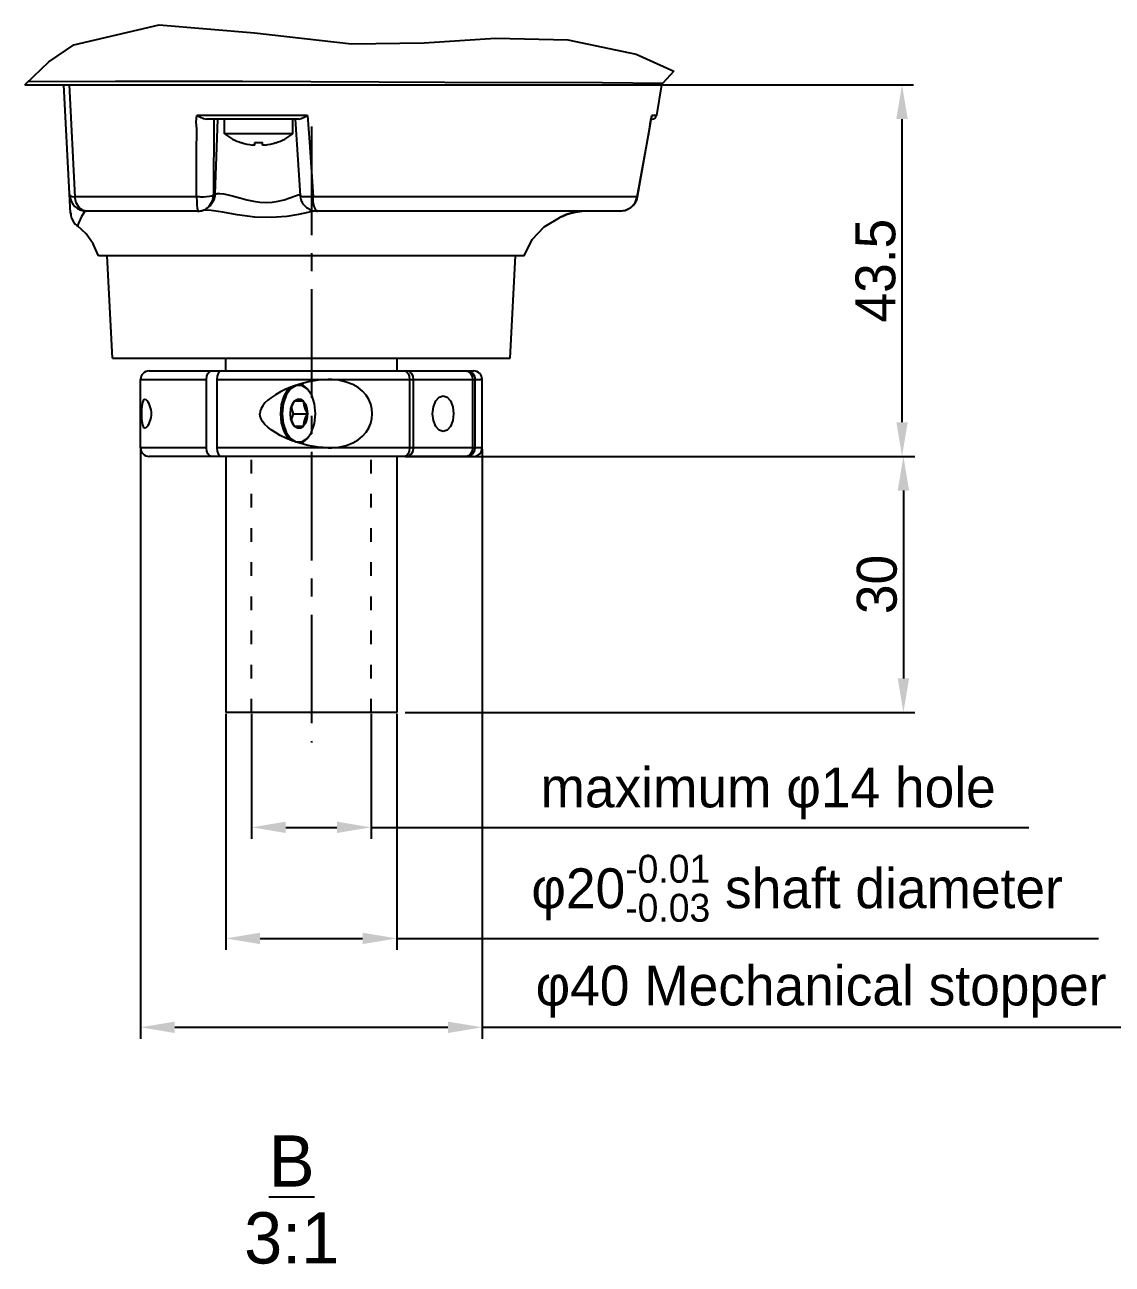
# Model space of a CAD drawing. Header units: millimetres. Extents: x 4086 to 8300, y 123 to 1549.
# Drawn here: x 6637 to 6828, y 336.4 to 554.1 of the extents above; entities that cross this region are included whole.
import ezdxf

# ---------------------------------------------------------------- set-up
doc = ezdxf.new("R2010")
doc.units = ezdxf.units.MM
doc.linetypes.add('ACAD_ISO03W100', pattern=[30, 12, -18])
doc.linetypes.add('CENTER2', pattern=[28.575, 19.05, -3.175, 3.175, -3.175])
for name, color, linetype in [('00_COMPONENTS', 7, 'Continuous'), ('03_ALL_AXES', 7, 'Continuous'), ('50_ALL_DETAILS', 7, 'Continuous'), ('51__DRAFT_DIMS', 7, 'Continuous')]:
    doc.layers.add(name, color=color, linetype=linetype)
doc.styles.add('TEXTSTYLE_2', font='SourceHanSansCN-Normal.ttf')
doc.styles.add('思源黑', font='SourceHanSansCN-Normal.ttf')
doc.dimstyles.new('尺寸标注_细节_1_2比例', dxfattribs={"dimtxt": 7, "dimasz": 6, "dimexe": 2, "dimexo": 1.5, "dimgap": 1, "dimtad": 1, "dimlfac": 2, "dimdsep": 46, "dimtxsty": '思源黑', "dimcen": 0.09, "dimadec": 0, "dimazin": 0, "dimtp": 0.01, "dimtm": 0.01, "dimtfac": 1, "dimtofl": 0, "dimtmove": 0, "dimatfit": 3, "dimfxl": 1, "dimtolj": 1, "dimarcsym": 0})

# ---------------------------------------------------------------- blocks, each defined once
blk = doc.blocks.new('*D1651')
at = {"layer": '51__DRAFT_DIMS', "color": 0, "linetype": 'Continuous', "lineweight": -2}
for p, q in [((6657.35, 479.57), (6657.35, 376.04)), ((6717.35, 479.57), (6717.35, 376.04)), ((6663.35, 378.04), (6711.35, 378.04)), ((6717.35, 378.04), (6876.02, 378.04))]:
    blk.add_line(p, q, dxfattribs=at)
at = {"layer": '51__DRAFT_DIMS', "color": 0}
for points in [[(6663.35, 379.04), (6663.35, 377.04), (6657.35, 378.04)], [(6711.35, 377.04), (6711.35, 379.04), (6717.35, 378.04)]]:
    blk.add_solid(points, dxfattribs=at)
at = {"layer": 'Defpoints', "color": 0}
for p in [(6657.35, 481.07), (6717.35, 481.07), (6717.35, 378.04)]:
    blk.add_point(p, dxfattribs=at)
at = {"layer": '51__DRAFT_DIMS', "color": 0, "insert": (6726.74, 388.87), "char_height": 7, "attachment_point": 1, "style": '思源黑'}
blk.add_mtext('\\A1;φ40 {\\A1;Mechanical stopper diameter}', dxfattribs=at)
blk = doc.blocks.new('*D1652')
at = {"layer": '51__DRAFT_DIMS', "color": 0, "linetype": 'Continuous', "lineweight": -2}
for p, q in [((6672.35, 433.07), (6672.35, 391.65)), ((6702.35, 433.07), (6702.35, 391.65)), ((6678.35, 393.65), (6696.35, 393.65)), ((6702.35, 393.65), (6825.59, 393.65))]:
    blk.add_line(p, q, dxfattribs=at)
at = {"layer": '51__DRAFT_DIMS', "color": 0}
for points in [[(6678.35, 394.65), (6678.35, 392.65), (6672.35, 393.65)], [(6696.35, 392.65), (6696.35, 394.65), (6702.35, 393.65)]]:
    blk.add_solid(points, dxfattribs=at)
at = {"layer": 'Defpoints', "color": 0}
for p in [(6672.35, 434.57), (6702.35, 434.57), (6702.35, 393.65)]:
    blk.add_point(p, dxfattribs=at)
at = {"layer": '51__DRAFT_DIMS', "color": 0, "insert": (6725.99, 408.34), "char_height": 7, "attachment_point": 1, "style": '思源黑'}
blk.add_mtext('\\A1;φ{\\C256;20{\\H0.7x;\\S-0.01^ -0.03;} \\A1;\\C7;shaft diameter}', dxfattribs=at)
blk = doc.blocks.new('*D1653')
at = {"layer": '51__DRAFT_DIMS', "color": 0, "linetype": 'Continuous', "lineweight": -2}
for p, q in [((6676.85, 433.07), (6676.85, 411.16)), ((6697.85, 433.07), (6697.85, 411.16)), ((6682.85, 413.16), (6691.85, 413.16)), ((6697.85, 413.16), (6813.34, 413.16))]:
    blk.add_line(p, q, dxfattribs=at)
at = {"layer": '51__DRAFT_DIMS', "color": 0}
for points in [[(6682.85, 414.16), (6682.85, 412.16), (6676.85, 413.16)], [(6691.85, 412.16), (6691.85, 414.16), (6697.85, 413.16)]]:
    blk.add_solid(points, dxfattribs=at)
at = {"layer": 'Defpoints', "color": 0}
for p in [(6676.85, 434.57), (6697.85, 434.57), (6697.85, 413.16)]:
    blk.add_point(p, dxfattribs=at)
at = {"layer": '51__DRAFT_DIMS', "color": 0, "insert": (6727.6, 423.67), "char_height": 7, "attachment_point": 1, "style": '思源黑'}
blk.add_mtext('\\A1;maximum φ14 hole', dxfattribs=at)
blk = doc.blocks.new('*D1686')
at = {"color": 0, "lineweight": -2}
for p, q in [((6703.85, 478.32), (6793.33, 478.32)), ((6791.33, 472.32), (6791.33, 439.32)), ((6703.85, 433.32), (6793.33, 433.32))]:
    blk.add_line(p, q, dxfattribs=at)
at = {"color": 0}
for points in [[(6792.33, 472.32), (6790.33, 472.32), (6791.33, 478.32)], [(6790.33, 439.32), (6792.33, 439.32), (6791.33, 433.32)]]:
    blk.add_solid(points, dxfattribs=at)
at = {"layer": 'Defpoints', "color": 0}
for p in [(6702.35, 478.32), (6702.35, 433.32), (6791.33, 433.32)]:
    blk.add_point(p, dxfattribs=at)
at = {"color": 0, "insert": (6786.7, 455.82), "char_height": 7, "attachment_point": 5, "rotation": 90, "style": '思源黑'}
blk.add_mtext('\\A1;\\A1;30', dxfattribs=at)
blk = doc.blocks.new('*D1687')
at = {"color": 0, "lineweight": -2}
for p, q in [((6703.85, 543.57), (6793.09, 543.57)), ((6791.09, 484.32), (6791.09, 537.57)), ((6703.85, 478.32), (6793.09, 478.32))]:
    blk.add_line(p, q, dxfattribs=at)
at = {"color": 0}
for points in [[(6792.09, 537.57), (6790.09, 537.57), (6791.09, 543.57)], [(6790.09, 484.32), (6792.09, 484.32), (6791.09, 478.32)]]:
    blk.add_solid(points, dxfattribs=at)
at = {"layer": 'Defpoints', "color": 0}
for p in [(6702.35, 543.57), (6791.09, 543.57), (6702.35, 478.32)]:
    blk.add_point(p, dxfattribs=at)
at = {"color": 0, "insert": (6786.46, 510.94), "char_height": 7, "attachment_point": 5, "rotation": 90, "style": '思源黑'}
blk.add_mtext('\\A1;\\A1;43.5', dxfattribs=at)

msp = doc.modelspace()

# ---------------------------------------------------------------- linework, layer by layer
at = {"color": 7, "linetype": 'Continuous'}
for p, q in [((6645.6686, 550.598), (6660.6353, 554.1233)), ((6660.6353, 554.1233), (6677.366, 552.7324)), ((6677.366, 552.7324), (6694.4172, 550.7555)), ((6694.4172, 550.7555), (6707.1753, 550.9668)), ((6707.1753, 550.9668), (6719.6823, 551.7662)), ((6719.6823, 551.7662), (6732.3679, 551.4716)), ((6732.3679, 551.4716), (6744.3816, 548.9603)), ((6641.2394, 547.5876), (6645.6686, 550.598)), ((6744.3816, 548.9603), (6751.0178, 545.98)), ((6637.1883, 543.762), (6641.2394, 547.5876)), ((6637.0272, 543.5688), (6637.1883, 543.762))]:
    msp.add_line(p, q, dxfattribs=at)
for p, q in [((6652.4163, 495.5688), (6722.2887, 495.5688)), ((6672.3525, 493.3188), (6672.3525, 495.5688)), ((6702.3525, 495.5688), (6702.3525, 493.3188)), ((6658.8525, 493.3188), (6715.8525, 493.3188))]:
    msp.add_line(p, q)
at = {"layer": '00_COMPONENTS', "color": 7, "linetype": 'Continuous'}
for p, q in [((6751.0178, 545.98), (6749.0744, 543.8714)), ((6637.0272, 543.5688), (6748.8525, 543.5688)), ((6637.6195, 544.1692), (6652.9853, 544.2199)), ((6645.0786, 521.0328), (6643.8975, 543.5688)), ((6644.8301, 543.5688), (6645.7932, 523.9019)), ((6710.7715, 544.0439), (6738.5, 543.9735)), ((6738.5, 543.9735), (6749.0744, 543.8714)), ((6748.8525, 543.5688), (6747.946, 538.1941)), ((6748.8886, 543.6943), (6749.0744, 543.8714)), ((6686.6768, 538.1941), (6667.2647, 538.1941)), ((6746.9212, 537.0912), (6747.1391, 538.1941)), ((6747.0255, 537.4336), (6747.1318, 537.9858)), ((6747.1391, 538.1941), (6747.1324, 537.9868)), ((6747.9459, 538.1941), (6747.1391, 538.1941)), ((6685.1521, 537.5688), (6668.9629, 537.5688)), ((6670.2113, 537.5688), (6670.163, 524.2042)), ((6670.4841, 524.3732), (6670.9379, 537.5688)), ((6672.1058, 534.9836), (6672.1058, 537.5688)), ((6684.1058, 534.9836), (6684.1058, 537.5688)), ((6684.5119, 537.5688), (6685.3872, 524.1356)), ((6746.6367, 535.1533), (6746.8417, 536.3728)), ((6746.6784, 535.401), (6746.7369, 535.7395)), ((6746.8417, 536.3728), (6747.0255, 537.4336)), ((6747.2064, 537.5688), (6747.0516, 537.5688)), ((6684.1058, 534.9836), (6672.1058, 534.9836)), ((6675.0945, 533.419), (6675.0831, 533.3992)), ((6677.4458, 533.0047), (6677.4458, 533.419)), ((6678.7658, 533.0047), (6678.7658, 533.419)), ((6681.1284, 533.3992), (6681.117, 533.419)), ((6744.6325, 523.883), (6746.6367, 535.1533)), ((6746.5506, 534.6625), (6746.5997, 534.946)), ((6667.1793, 523.9019), (6667.2059, 532.9856)), ((6677.2208, 532.9859), (6676.9958, 533.0047)), ((6677.3854, 532.9859), (6677.2208, 532.9859)), ((6677.4458, 533.0047), (6677.3854, 532.9859)), ((6678.8261, 532.9859), (6678.7658, 533.0047)), ((6678.9906, 532.9859), (6678.8261, 532.9859)), ((6679.2158, 533.0047), (6678.9906, 532.9859)), ((6645.3189, 523.9911), (6645.7932, 523.9019)), ((6667.1793, 523.9019), (6645.7932, 523.9019)), ((6685.3891, 524.1095), (6685.389, 524.1104)), ((6744.6001, 523.9019), (6687.6439, 523.9019)), ((6645.0786, 521.0328), (6645.1267, 520.6213)), ((6667.4497, 521.4009), (6647.9062, 521.4009)), ((6667.4486, 521.4009), (6667.4497, 521.4009)), ((6667.7889, 521.4216), (6667.9406, 521.4446)), ((6667.8704, 521.4339), (6667.9426, 521.4452)), ((6668.1494, 521.4906), (6668.2653, 521.5251)), ((6668.1821, 521.5001), (6668.2714, 521.5274)), ((6669.7769, 521.4947), (6668.4286, 521.5913)), ((6668.7946, 521.7617), (6668.7755, 521.7508)), ((6669.6545, 522.37), (6668.7856, 521.7748)), ((6669.2443, 522.0905), (6668.7946, 521.7617)), ((6687.9584, 521.4384), (6686.7421, 521.1589)), ((6741.5395, 521.4009), (6688.4344, 521.4009)), ((6731.2903, 520.4128), (6730.9798, 520.2477)), ((6731.2267, 520.3652), (6730.9799, 520.2476)), ((6731.2264, 520.3659), (6731.4084, 520.4578)), ((6731.2337, 520.3689), (6731.5002, 520.5017)), ((6731.5002, 520.5017), (6731.7769, 520.6125)), ((6732.4847, 520.896), (6733.1579, 521.0703)), ((6741.5354, 521.4393), (6742.5084, 521.5444)), ((6741.5394, 521.4009), (6742.4215, 521.5235)), ((6646.2634, 518.7981), (6646.264, 518.7977)), ((6646.4652, 519.3021), (6646.2641, 518.7976)), ((6724.7321, 513.5688), (6649.973, 513.5688)), ((6652.4163, 495.5688), (6651.473, 513.5688)), ((6722.2887, 495.5688), (6723.2321, 513.5688)), ((6657.3525, 479.8188), (6657.3525, 491.8188)), ((6657.3525, 491.8188), (6668.9299, 491.8188)), ((6668.9299, 479.8186), (6668.9299, 491.8191)), ((6670.7562, 491.8191), (6670.7562, 479.8186)), ((6670.7562, 491.8188), (6717.3525, 491.8188)), ((6685.3212, 491.0254), (6684.0195, 490.583)), ((6685.69, 490.764), (6684.672, 490.7711)), ((6686.6446, 490.1627), (6685.69, 490.764)), ((6687.281, 489.3084), (6686.6446, 490.1627)), ((6704.5921, 491.8188), (6704.5921, 479.8188)), ((6705.3032, 479.8188), (6705.3032, 491.8188)), ((6715.6693, 491.8188), (6715.6693, 479.8188)), ((6716.1099, 479.8188), (6716.1099, 491.8188)), ((6717.3525, 479.8188), (6717.3525, 491.8188)), ((6684.4158, 488.0532), (6685.9227, 488.0532)), ((6687.281, 489.3084), (6687.193, 489.4647)), ((6687.4153, 489.0533), (6687.281, 489.3084)), ((6684.241, 485.8188), (6683.8799, 486.8895)), ((6683.8799, 484.7481), (6684.241, 485.8188)), ((6684.241, 485.8188), (6686.6761, 485.8188)), ((6685.9227, 483.5845), (6684.4158, 483.5845)), ((6685.6665, 480.8666), (6686.624, 481.4546)), ((6686.624, 481.4546), (6687.281, 482.3293)), ((6687.281, 482.3292), (6687.193, 482.173)), ((6687.281, 482.3293), (6687.4051, 482.5638)), ((6668.9299, 479.8188), (6657.3525, 479.8188)), ((6717.3525, 479.8188), (6670.7562, 479.8188)), ((6685.3029, 480.6178), (6684.0024, 481.0611)), ((6684.6485, 480.8737), (6685.6665, 480.8666)), ((6715.8515, 478.3188), (6658.8537, 478.3188)), ((6672.3525, 478.3188), (6672.3525, 433.3188)), ((6702.3525, 478.3188), (6702.3525, 433.3188)), ((6704.0695, 478.44), (6703.7301, 478.3188)), ((6714.9312, 478.44), (6714.4517, 478.3188)), ((6702.3525, 433.3188), (6672.3525, 433.3188))]:
    msp.add_line(p, q, dxfattribs=at)
for points in [[(6652.9853, 544.2199), (6675.2516, 544.2245), (6687.2529, 544.1802), (6699.2367, 544.097), (6710.7715, 544.0439)], [(6667.2059, 532.9856), (6667.241, 534.4521), (6667.2217, 535.8186), (6667.1296, 537.0909), (6667.2647, 538.1941)], [(6667.2647, 538.1941), (6667.8614, 537.8752), (6668.4377, 537.6533), (6668.9629, 537.5688)], [(6685.1521, 537.5688), (6685.578, 537.6533), (6686.0925, 537.8756), (6686.6768, 538.1941)], [(6686.6768, 538.1941), (6687.0205, 533.486), (6687.6439, 523.9019)], [(6744.6001, 523.9019), (6746.4757, 534.4525), (6746.7132, 535.819), (6746.9212, 537.0912)], [(6678.1058, 533.3992), (6677.8856, 533.4014), (6677.6656, 533.408), (6677.4458, 533.419)], [(6678.7658, 533.419), (6678.546, 533.408), (6678.3259, 533.4014), (6678.1058, 533.3992)], [(6644.9103, 524.2439), (6645.018, 524.1077), (6645.3189, 523.9911)], [(6647.9011, 521.4009), (6647.3125, 521.5184), (6646.5992, 522.0235), (6646.0685, 522.8575), (6645.7932, 523.9019)], [(6667.1793, 523.9019), (6667.2194, 523.0668), (6667.265, 522.4205), (6667.3116, 521.9569), (6667.3557, 521.652), (6667.396, 521.4774), (6667.4363, 521.4059), (6667.4486, 521.4009)], [(6667.9366, 523.8734), (6667.6894, 523.8795), (6667.4357, 523.8881), (6667.1793, 523.9019)], [(6670.1626, 524.1777), (6669.8927, 524.048), (6669.4565, 523.9557), (6668.9479, 523.899), (6668.4293, 523.8721), (6667.9366, 523.8734)], [(6670.163, 524.2042), (6669.9491, 523.1144), (6669.37, 522.2126), (6669.2443, 522.0905)], [(6670.4841, 524.3732), (6670.2545, 523.2833), (6669.6545, 522.37)], [(6670.163, 524.2042), (6670.2655, 524.2794), (6670.3724, 524.3296), (6670.4841, 524.3732)], [(6670.4841, 524.3732), (6670.7965, 524.466), (6671.2833, 524.4833), (6671.935, 524.4173), (6672.7458, 524.2633), (6673.7077, 524.0256), (6674.8044, 523.7246), (6675.9933, 523.4065), (6677.1871, 523.1388), (6678.3312, 522.9674), (6679.4249, 522.9071), (6680.4911, 522.9603), (6681.5522, 523.1262), (6682.588, 523.3883), (6683.5511, 523.7034), (6684.3767, 524.0086)], [(6684.3767, 524.0086), (6685.0215, 524.2515), (6685.3717, 524.3731)], [(6685.3891, 524.1095), (6685.3991, 524.0016), (6685.424, 523.8305), (6685.4628, 523.6457), (6685.5154, 523.4576), (6685.5791, 523.277), (6685.6559, 523.0987), (6685.7481, 522.9206), (6685.8575, 522.7421), (6685.986, 522.5638), (6686.1353, 522.3871), (6686.306, 522.2156), (6686.4979, 522.0526), (6686.7105, 521.9014), (6686.9432, 521.7651), (6687.1943, 521.6468), (6687.4619, 521.5492), (6687.7442, 521.4744), (6688.0385, 521.4249), (6688.3418, 521.4023), (6688.4341, 521.401)], [(6686.4636, 523.883), (6685.8165, 523.9239), (6685.4487, 524.032), (6685.3891, 524.1095)], [(6687.644, 523.9019), (6687.232, 523.883), (6686.8341, 523.8761), (6686.4636, 523.883)], [(6688.4341, 521.4009), (6688.341, 521.4192), (6688.2499, 521.4739), (6688.1548, 521.5709), (6688.0543, 521.7232), (6687.943, 521.9687), (6687.8415, 522.2889), (6687.7551, 522.6835), (6687.6854, 523.1938), (6687.644, 523.9019)], [(6742.4215, 521.5235), (6743.4587, 522.0388), (6744.216, 522.875), (6744.6001, 523.9019)], [(6743.4382, 522.0065), (6743.5249, 522.0688), (6743.6941, 522.2098), (6743.8495, 522.3595), (6743.9911, 522.5164), (6744.1184, 522.6792), (6744.2317, 522.8466), (6744.331, 523.0172), (6744.4163, 523.1896), (6744.488, 523.3617), (6744.5464, 523.5305), (6744.5913, 523.6904), (6744.6244, 523.8396), (6744.6325, 523.8828)], [(6743.4547, 522.0147), (6744.0104, 522.5421), (6744.335, 523.0399), (6744.5262, 523.4848), (6744.6315, 523.8778)], [(6744.6325, 523.8831), (6744.629, 523.8884), (6744.6001, 523.9019)], [(6645.0725, 521.1066), (6645.0871, 520.8979), (6645.1262, 520.624)], [(6645.1267, 520.6213), (6645.2529, 520.1521), (6645.6494, 519.4134), (6645.8946, 519.1246)], [(6647.6434, 521.446), (6647.0121, 520.469), (6646.4652, 519.3021)], [(6667.4414, 521.4009), (6667.4598, 521.3995), (6667.5165, 521.4003), (6667.5868, 521.4045), (6667.6411, 521.4072), (6667.7131, 521.413), (6667.7908, 521.4219)], [(6667.854, 521.4311), (6667.8638, 521.4331), (6667.8704, 521.4339)], [(6667.9406, 521.4446), (6668.0415, 521.4643), (6668.1494, 521.4906)], [(6668.0185, 521.4597), (6668.098, 521.4777), (6668.1821, 521.5001)], [(6668.2653, 521.5251), (6668.392, 521.57), (6668.5312, 521.6277)], [(6668.367, 521.5609), (6668.4696, 521.6013), (6668.5783, 521.6493)], [(6668.5783, 521.6493), (6668.6903, 521.7044), (6668.7756, 521.7508)], [(6686.7421, 521.1589), (6685.0849, 520.8001), (6683.0443, 520.4615), (6680.2705, 520.2525), (6677.4062, 520.3541), (6674.3214, 520.7539), (6671.8087, 521.1862), (6669.7769, 521.4947)], [(6732.8982, 521.0298), (6731.9692, 520.7163), (6731.2903, 520.4128)], [(6731.4084, 520.4578), (6732.3007, 520.8324), (6733.7596, 521.2374), (6734.8851, 521.4009)], [(6734.814, 521.4009), (6734.28, 521.3372), (6732.8982, 521.0298)], [(6742.5031, 521.5438), (6742.7185, 521.6168), (6742.9387, 521.7104)], [(6645.8946, 519.1246), (6646.0225, 518.9993), (6646.1771, 518.8657), (6646.2634, 518.7981)], [(6649.973, 513.5688), (6649.0146, 515.6765), (6647.7782, 517.3968), (6646.2641, 518.7976)], [(6724.7321, 513.5688), (6726.1533, 516.4081), (6728.233, 518.6361), (6730.9799, 520.2476)], [(6668.9299, 491.8191), (6668.9965, 492.3927), (6669.1865, 492.8793), (6669.471, 493.2046), (6669.8067, 493.3188)], [(6671.6331, 493.3188), (6671.2973, 493.2046), (6671.0129, 492.8793), (6670.8229, 492.3927), (6670.7562, 491.8191)], [(6703.7301, 493.3188), (6704.0551, 493.2081), (6704.3299, 492.8962)], [(6705.3032, 491.8188), (6705.2134, 492.3844), (6704.9602, 492.8626), (6704.5651, 493.1976), (6704.0857, 493.3188)], [(6704.3299, 492.8962), (6704.5224, 492.4095), (6704.5921, 491.8188)], [(6714.4517, 493.3188), (6714.9177, 493.2047), (6715.3127, 492.8795)], [(6714.672, 493.3188), (6715.2223, 493.2047), (6715.6888, 492.8795)], [(6715.3127, 492.8795), (6715.5766, 492.3929), (6715.6693, 491.8188)], [(6715.6888, 492.8795), (6716.0004, 492.3929), (6716.1099, 491.8188)], [(6684.0195, 490.583), (6682.8879, 490.1157), (6681.9064, 489.638), (6681.0568, 489.1563), (6680.327, 488.6733), (6679.7099, 488.19), (6679.2018, 487.7049), (6678.8047, 487.2189), (6678.5229, 486.7345), (6678.3602, 486.2609), (6678.3105, 485.8188)], [(6683.5585, 490.3926), (6683.1843, 490.0662), (6682.5059, 488.9047), (6682.0704, 487.4412), (6681.9203, 485.8188)], [(6684.672, 490.7711), (6683.7145, 490.183), (6682.9334, 489.0739), (6682.4147, 487.5532), (6682.2343, 485.8188)], [(6686.7889, 490.0662), (6685.9342, 490.8119), (6685.2437, 490.9991)], [(6690.3183, 491.8188), (6688.5484, 491.7108), (6686.842, 491.422), (6685.3212, 491.0254)], [(6692.1817, 491.6792), (6691.5828, 491.7565), (6690.962, 491.8031), (6690.3183, 491.8188)], [(6698.0529, 485.8188), (6697.9854, 486.667), (6697.7827, 487.4999), (6697.4435, 488.3035), (6696.9635, 489.0657), (6696.3367, 489.7719), (6695.5564, 490.4052), (6694.6117, 490.9486), (6693.4912, 491.3812), (6692.1817, 491.6792)], [(6658.1045, 488.2938), (6657.934, 488.2327), (6657.7944, 488.0496), (6657.6934, 487.7747), (6657.6232, 487.437), (6657.5759, 487.0575), (6657.5461, 486.6545), (6657.5297, 486.2384), (6657.5245, 485.8188)], [(6659.2744, 485.8188), (6659.2592, 486.1619), (6659.2111, 486.5183), (6659.1293, 486.8716), (6659.0157, 487.2119), (6658.8735, 487.5295), (6658.7078, 487.8123), (6658.5214, 488.0505), (6658.3191, 488.2228), (6658.1045, 488.2938)], [(6683.6624, 485.8188), (6683.7532, 486.7011), (6684.015, 487.4773), (6684.4158, 488.0532)], [(6683.6624, 485.8188), (6683.7724, 486.5706), (6684.0188, 487.3015), (6684.4158, 488.0532)], [(6684.4158, 488.0532), (6684.9075, 488.3596), (6685.431, 488.3596), (6685.9227, 488.0532)], [(6685.9227, 488.0532), (6686.3235, 487.4773), (6686.5853, 486.7011), (6686.6761, 485.8188)], [(6685.9227, 488.0532), (6686.0327, 487.3015), (6686.2792, 486.5706), (6686.6761, 485.8188)], [(6688.1041, 485.8188), (6687.9255, 487.5451), (6687.4153, 489.0533)], [(6708.6465, 485.8188), (6708.7881, 487.0306), (6709.1856, 488.0466), (6709.7762, 488.7247), (6710.4863, 488.9687)], [(6710.4863, 488.9687), (6711.1825, 488.7345), (6711.779, 488.0602), (6712.183, 487.0367), (6712.3261, 485.8188)], [(6657.5245, 485.8188), (6657.5297, 485.3994), (6657.546, 484.9845), (6657.5757, 484.5823), (6657.6227, 484.2033), (6657.693, 483.8647), (6657.7934, 483.5901), (6657.9321, 483.4065), (6658.1044, 483.3438)], [(6658.1044, 483.3438), (6658.3168, 483.4135), (6658.52, 483.5857), (6658.7067, 483.8236), (6658.8723, 484.106), (6659.0148, 484.4237), (6659.1288, 484.7644), (6659.2109, 485.1183), (6659.2592, 485.4757), (6659.2744, 485.8188)], [(6684.0024, 481.0611), (6682.8711, 481.5295), (6681.8908, 482.0079), (6681.0427, 482.49), (6680.3152, 482.9728), (6679.7006, 483.4558), (6679.1951, 483.9399), (6678.8006, 484.4246), (6678.5211, 484.9071), (6678.3599, 485.378), (6678.3105, 485.8188)], [(6681.9203, 485.8188), (6682.0704, 484.1965), (6682.5059, 482.733), (6683.1843, 481.5715), (6683.5587, 481.2448)], [(6682.2343, 485.8188), (6682.413, 484.0925), (6682.9232, 482.5844), (6683.6939, 481.475), (6684.6485, 480.8737)], [(6684.4158, 483.5845), (6684.0188, 484.3362), (6683.7724, 485.0671), (6683.6624, 485.8188)], [(6684.4158, 483.5845), (6684.015, 484.1604), (6683.7532, 484.9365), (6683.6624, 485.8188)], [(6686.6761, 485.8188), (6686.5853, 484.9365), (6686.3235, 484.1604), (6685.9227, 483.5845)], [(6686.6761, 485.8188), (6686.2792, 485.0671), (6686.0327, 484.3362), (6685.9227, 483.5845)], [(6687.4051, 482.5638), (6687.9238, 484.0844), (6688.1041, 485.8188)], [(6692.1817, 479.9584), (6693.4915, 480.2565), (6694.6123, 480.6894), (6695.5576, 481.2333), (6696.3378, 481.8667), (6696.9655, 482.5746), (6697.4448, 483.3367), (6697.7841, 484.1419), (6697.9857, 484.9727), (6698.0529, 485.8188)], [(6710.4863, 482.6689), (6709.79, 482.9032), (6709.1936, 483.5775), (6708.7896, 484.6009), (6708.6465, 485.8188)], [(6712.3261, 485.8188), (6712.1845, 484.607), (6711.7869, 483.5911), (6711.1963, 482.913), (6710.4863, 482.6689)], [(6685.9227, 483.5845), (6685.431, 483.2781), (6684.9075, 483.2781), (6684.4158, 483.5845)], [(6685.2427, 480.6383), (6685.9342, 480.8258), (6686.7889, 481.5715)], [(6669.8067, 478.3188), (6669.471, 478.4331), (6669.1865, 478.7584), (6668.9965, 479.245), (6668.9299, 479.8186)], [(6670.7562, 479.8186), (6670.8229, 479.245), (6671.0129, 478.7583), (6671.2973, 478.4331), (6671.6331, 478.3188)], [(6690.3173, 479.8188), (6688.5386, 479.928), (6686.822, 480.2201), (6685.3029, 480.6178)], [(6690.3173, 479.8188), (6690.9658, 479.8347), (6691.5872, 479.8816), (6692.1817, 479.9584)], [(6704.5921, 479.8188), (6704.5284, 479.2533), (6704.3492, 478.7751), (6704.0695, 478.44)], [(6704.0857, 478.3188), (6704.5447, 478.4295), (6704.9329, 478.7415), (6705.2049, 479.2281), (6705.3032, 479.8188)], [(6715.6693, 479.8188), (6715.5794, 479.2533), (6715.3262, 478.7751), (6714.9312, 478.44)], [(6715.6725, 478.7415), (6715.9937, 479.2281), (6716.1099, 479.8188)], [(6714.672, 478.3188), (6715.2141, 478.4295), (6715.6725, 478.7415)]]:
    msp.add_lwpolyline(points, dxfattribs=at)
for centre, radius, start, end in [((6747.2064, 538.3188), 0.75, 270, 350.42622), ((6678.1058, 542.6688), 9.75, 232.020128, 251.939792), ((6678.1058, 542.6688), 9.7276, 251.967648, 263.447828), ((6678.1058, 542.6688), 9.7276, 276.552172, 288.032352), ((6678.1058, 542.6688), 9.75, 288.060208, 307.979872), ((6647.9062, 524.4009), 3, 183, 270), ((6658.8525, 491.8188), 1.5, 90, 180), ((6715.8525, 491.8188), 1.5, 0, 90), ((6658.8525, 479.8188), 1.5, 180, 270), ((6715.8525, 479.8188), 1.5, 270, 0)]:
    msp.add_arc(centre, radius, start, end, dxfattribs=at)
at = {"layer": '03_ALL_AXES', "color": 7, "linetype": 'CENTER2'}
msp.add_line((6687.3525, 536.2395), (6687.3525, 428.0688), dxfattribs=at)
at = {"layer": '50_ALL_DETAILS', "color": 7, "linetype": 'ACAD_ISO03W100', "ltscale": 0.2}
for p, q in [((6676.8525, 433.3188), (6676.8525, 478.3207)), ((6697.8525, 433.3188), (6697.8525, 478.3207))]:
    msp.add_line(p, q, dxfattribs=at)
at = {"layer": '50_ALL_DETAILS', "color": 7, "linetype": 'Continuous'}
msp.add_line((6697.8525, 433.3188), (6697.5221, 433.3188), dxfattribs=at)

# ---------------------------------------------------------------- texts
at = {"layer": '50_ALL_DETAILS', "color": 7, "linetype": 'Continuous', "insert": (6683.9067, 359.0563), "char_height": 9, "width": 11.233577, "attachment_point": 2, "line_spacing_factor": 0.9, "style": 'TEXTSTYLE_2'}
msp.add_mtext('\\pxqc;{\\LB} \\P3:1', dxfattribs=at)

# ---------------------------------------------------------------- dimensions: what is measured, and where the dimension line sits
dim = msp.add_linear_dim(base=(6791.0945, 543.5688), p1=(6702.3525, 478.3188), p2=(6702.3525, 543.5688), angle=90, text='\\A1;43.5', dimstyle='尺寸标注_细节_1_2比例', override={"dimtxsty": '思源黑'})
dim.commit()
dim.dimension.update_dxf_attribs({"geometry": '*D1687', "text_midpoint": (6791.0945, 510.9438), "dimtype": 160})
dim = msp.add_linear_dim(base=(6791.3336, 433.3188), p1=(6702.3525, 478.3188), p2=(6702.3525, 433.3188), angle=90, text='\\A1;30', dimstyle='尺寸标注_细节_1_2比例', override={"dimtxsty": '思源黑'})
dim.commit()
dim.dimension.update_dxf_attribs({"geometry": '*D1686', "text_midpoint": (6786.7029, 455.8188)})
at = {"layer": '51__DRAFT_DIMS', "color": 7, "linetype": 'Continuous'}
for base, p1, p2, text, picture, middle in [((6717.3525, 378.038), (6657.3525, 481.0688), (6717.3525, 481.0688), 'φ40 {\\A1;Mechanical stopper diameter}', '*D1651', (6800.8809, 378.038)), ((6702.3525, 393.6467), (6672.3525, 434.5688), (6702.3525, 434.5688), 'φ{\\C256;20{\\H0.7x;\\S-0.01^ -0.03;} \\A1;\\C7;shaft diameter}', '*D1652', (6775.2933, 393.6467)), ((6697.8525, 413.1577), (6676.8525, 434.5688), (6697.8525, 434.5688), 'maximum φ14 hole', '*D1653', (6769.9721, 413.1577))]:
    dim = msp.add_linear_dim(base=base, p1=p1, p2=p2, text=text, dimstyle='尺寸标注_细节_1_2比例', override={"dimtxsty": '思源黑'}, dxfattribs=at)
    dim.commit()
    dim.dimension.update_dxf_attribs({"geometry": picture, "text_midpoint": middle, "dimtype": 160})

doc.saveas('drawing.dxf')
